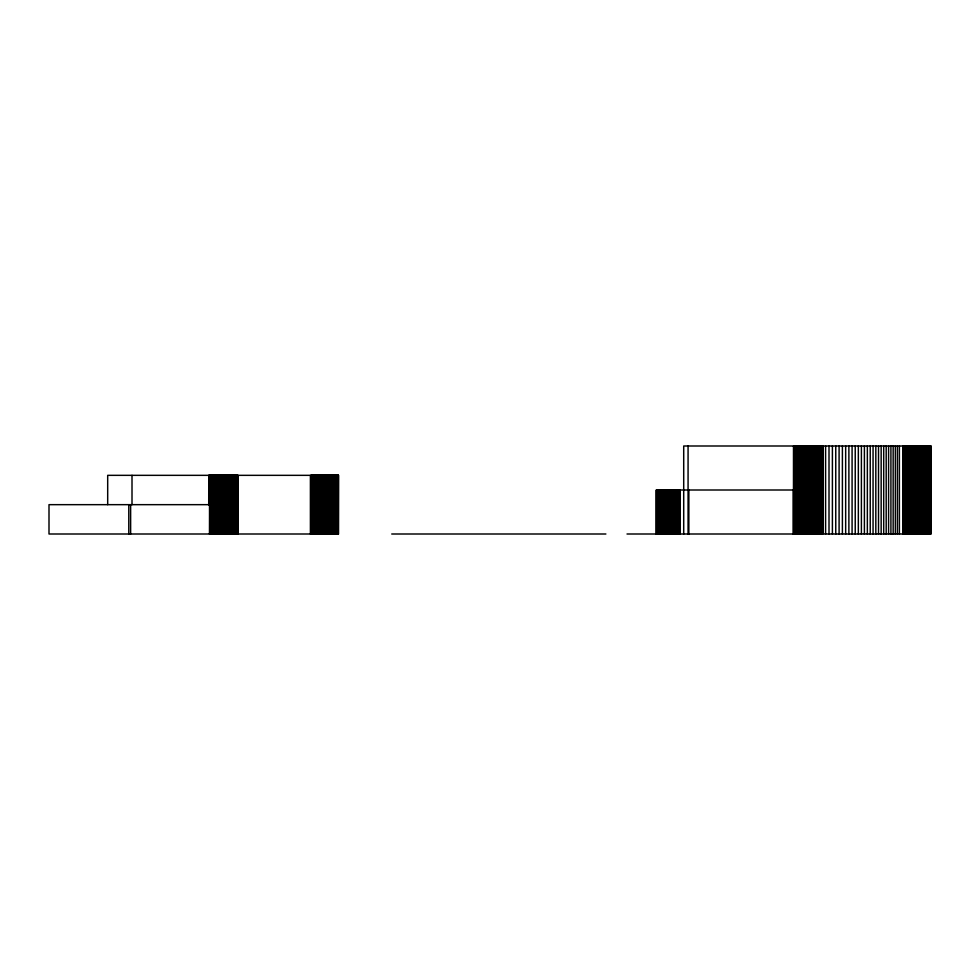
<?xml version="1.0" encoding="UTF-8"?>
<svg xmlns="http://www.w3.org/2000/svg" width="980" height="980" viewBox="0 0 980 980"><rect width="100%" height="100%" fill="white"/><g stroke="black" fill="none" stroke-linecap="round" stroke-linejoin="round"><path stroke-width="1.47" d="M793.8 490L656.294 490L656.294 534.002M209.573 504.663L49 504.663L49 534.002L338.529 534.002L338.541 475.337L107.69 475.337L107.69 504.663M391.731 534.002L605.885 534.002M627.016 534.002L930.976 534.002L930.988 445.998L683.709 445.998L683.709 534.002M930.755 445.998L930.731 534.002L930.559 445.998M930.4 445.998L930.4 534.002M930.253 445.998L930.253 534.002M930.106 445.998L929.947 534.002M929.763 445.998L929.763 534.002M929.567 445.998L929.567 534.002M929.371 445.998L929.371 534.002M929.15 445.998L929.15 534.002M928.918 445.998L928.918 534.002M928.673 445.998L928.673 534.002M928.415 445.998L928.415 534.002M928.158 445.998L928.158 534.002M927.876 445.998L927.876 534.002M927.582 445.998L927.582 534.002M927.288 445.998L927.288 534.002M926.97 445.998L926.97 534.002M926.651 445.998L926.651 534.002M926.321 445.998L926.321 534.002M925.978 445.998L925.978 534.002M925.622 445.998L925.622 534.002M925.267 445.998L925.267 534.002M924.887 445.998L924.887 534.002M924.508 445.998L924.508 534.002M924.128 445.998L924.128 534.002M923.736 445.998L923.736 534.002M923.332 445.998L923.332 534.002M922.927 445.998L922.927 534.002M922.511 445.998L922.511 534.002M922.082 445.998L922.082 534.002M921.666 445.998L921.666 534.002M921.225 445.998L921.225 534.002M920.796 445.998L920.796 534.002M920.355 445.998L920.355 534.002M919.902 445.998L919.902 534.002M919.461 445.998L919.461 534.002M919.007 445.998L919.007 534.002M918.554 445.998L918.554 534.002M918.089 445.998L918.089 534.002M917.635 445.998L917.635 534.002M917.182 445.998L917.182 534.002M916.717 445.998L916.717 534.002M916.251 445.998L916.251 534.002M915.798 445.998L915.798 534.002M915.332 445.998L915.332 534.002M914.879 445.998L914.879 534.002M914.414 445.998L914.414 534.002M913.96 445.998L913.96 534.002M913.507 445.998L913.507 534.002M913.054 445.998L913.054 534.002M912.613 445.998L912.613 534.002M912.16 445.998L912.16 534.002M911.731 445.998L911.731 534.002M911.29 445.998L911.29 534.002M910.861 445.998L910.861 534.002M910.432 445.998L910.432 534.002M910.016 445.998L910.016 534.002M909.599 445.998L909.599 534.002M909.195 445.998L909.195 534.002M908.803 445.998L908.803 534.002M908.411 445.998L908.411 534.002M908.019 445.998L908.019 534.002M907.652 445.998L907.652 534.002M907.284 445.998L907.284 534.002M906.917 445.998L906.917 534.002M906.573 445.998L906.573 534.002M906.231 445.998L906.231 534.002M905.9 445.998L905.9 534.002M905.581 445.998L905.581 534.002M905.275 445.998L905.275 534.002M904.981 445.998L904.981 534.002M904.699 445.998L904.699 534.002M904.418 445.998L904.418 534.002M904.16 445.998L904.16 534.002M903.903 445.998L903.903 534.002M903.67 445.998L903.67 534.002M903.438 445.998L903.438 534.002M903.229 445.998L903.229 534.002M903.095 445.998L903.095 534.002M899.383 445.998L899.383 534.002M897.398 445.998L897.398 534.002M895.328 445.998L895.328 534.002M893.16 445.998L893.16 534.002M890.918 445.998L890.918 534.002M888.591 445.998L888.591 534.002M886.19 445.998L886.19 534.002M883.703 445.998L883.703 534.002M881.155 445.998L881.155 534.002M878.521 445.998L878.521 534.002M875.826 445.998L875.826 534.002M873.058 445.998L873.058 534.002M870.228 445.998L870.228 534.002M867.349 445.998L867.349 534.002M864.397 445.998L864.397 534.002M861.395 445.998L861.395 534.002M858.345 445.998L858.345 534.002M855.234 445.998L855.234 534.002M852.086 445.998L852.086 534.002M848.888 445.998L848.888 534.002M845.667 445.998L845.667 534.002M842.396 445.998L842.396 534.002M839.088 445.998L839.088 534.002M835.756 445.998L835.756 534.002M832.4 445.998L832.4 534.002M829.007 445.998L829.007 534.002M825.601 445.998L825.601 534.002M822.833 445.998L822.747 534.002L822.612 445.998M822.428 445.998L822.318 534.002M822.183 445.998L822.183 534.002M822.048 445.998L822.048 534.002M821.718 445.998L821.889 534.002M821.534 445.998L821.534 534.002M821.338 445.998L821.338 534.002M821.13 445.998L821.13 534.002M820.909 445.998L820.909 534.002M820.677 445.998L820.677 534.002M820.419 445.998L820.419 534.002M820.162 445.998L820.162 534.002M819.893 445.998L819.893 534.002M819.611 445.998L819.611 534.002M819.317 445.998L819.317 534.002M819.011 445.998L819.011 534.002M818.704 445.998L818.704 534.002M818.374 445.998L818.374 534.002M818.043 445.998L818.043 534.002M817.688 445.998L817.688 534.002M817.332 445.998L817.332 534.002M816.977 445.998L816.977 534.002M816.597 445.998L816.597 534.002M816.217 445.998L816.217 534.002M815.826 445.998L815.826 534.002M815.433 445.998L815.433 534.002M815.029 445.998L815.029 534.002M814.613 445.998L814.613 534.002M814.196 445.998L814.196 534.002M813.78 445.998L813.78 534.002M813.351 445.998L813.351 534.002M812.922 445.998L812.922 534.002M812.481 445.998L812.481 534.002M812.04 445.998L812.04 534.002M811.587 445.998L811.587 534.002M811.134 445.998L811.134 534.002M810.693 445.998L810.693 534.002M810.227 445.998L810.227 534.002M809.774 445.998L809.774 534.002M809.321 445.998L809.321 534.002M808.855 445.998L808.855 534.002M808.39 445.998L808.39 534.002M807.937 445.998L807.937 534.002M807.471 445.998L807.471 534.002M807.018 445.998L807.018 534.002M806.552 445.998L806.552 534.002M806.099 445.998L806.099 534.002M805.646 445.998L805.646 534.002M805.192 445.998L805.192 534.002M804.739 445.998L804.739 534.002M804.298 445.998L804.298 534.002M803.857 445.998L803.857 534.002M803.416 445.998L803.416 534.002M802.975 445.998L802.975 534.002M802.547 445.998L802.547 534.002M802.13 445.998L802.13 534.002M801.714 445.998L801.714 534.002M801.297 445.998L801.297 534.002M800.893 445.998L800.893 534.002M800.501 445.998L800.501 534.002M800.109 445.998L800.109 534.002M799.729 445.998L799.729 534.002M799.361 445.998L799.361 534.002M798.994 445.998L798.994 534.002M798.639 445.998L798.639 534.002M798.296 445.998L798.296 534.002M797.953 445.998L797.953 534.002M797.634 445.998L797.634 534.002M797.316 445.998L797.316 534.002M797.01 445.998L797.01 534.002M796.716 445.998L796.716 534.002M796.434 445.998L796.434 534.002M796.164 445.998L796.164 534.002M795.907 445.998L795.907 534.002M795.662 445.998L795.662 534.002M795.429 445.998L795.429 534.002M795.197 445.998L795.197 534.002M794.988 445.998L794.988 534.002M794.792 445.998L794.792 534.002M794.609 445.998L794.609 534.002M794.437 445.998L794.437 534.002M794.143 445.998L794.29 534.002M794.02 534.002L794.02 445.998L793.8 534.002M793.714 445.998L793.714 534.002M793.518 445.998L793.494 490M793.102 490L793.102 534.002M688.842 490L688.842 534.002M688.07 445.998L688.07 534.002M679.814 490L679.814 534.002M679.74 490L679.704 534.002M679.569 490L679.495 534.002M679.299 490L679.299 534.002M679.189 490L679.054 534.002M678.92 490L678.92 534.002M678.626 490L678.773 534.002M678.454 490L678.454 534.002M678.27 490L678.27 534.002M678.087 490L678.087 534.002M677.891 490L677.891 534.002M677.682 490L677.682 534.002M677.462 490L677.462 534.002M677.241 490L677.241 534.002M677.009 490L677.009 534.002M676.764 490L676.764 534.002M676.506 490L676.506 534.002M676.249 490L676.249 534.002M675.98 490L675.98 534.002M675.698 490L675.698 534.002M675.416 490L675.416 534.002M675.122 490L675.122 534.002M674.828 490L674.828 534.002M674.522 490L674.522 534.002M674.216 490L674.216 534.002M673.897 490L673.897 534.002M673.566 490L673.566 534.002M673.248 490L673.248 534.002M672.905 490L672.905 534.002M672.574 490L672.574 534.002M672.231 490L672.231 534.002M671.888 490L671.888 534.002M671.533 490L671.533 534.002M671.178 490L671.178 534.002M670.822 490L670.822 534.002M670.467 490L670.467 534.002M670.1 490L670.1 534.002M669.732 490L669.732 534.002M669.365 490L669.365 534.002M668.997 490L668.997 534.002M668.63 490L668.63 534.002M668.262 490L668.262 534.002M667.895 490L667.895 534.002M667.527 490L667.527 534.002M667.16 490L667.16 534.002M666.792 490L666.792 534.002M666.425 490L666.425 534.002M666.069 490L666.069 534.002M665.702 490L665.702 534.002M665.346 490L665.346 534.002M664.979 490L664.979 534.002M664.636 490L664.636 534.002M664.281 490L664.281 534.002M663.938 490L663.938 534.002M663.595 490L663.595 534.002M663.252 490L663.252 534.002M662.921 490L662.921 534.002M662.59 490L662.59 534.002M662.272 490L662.272 534.002M661.953 490L661.953 534.002M661.635 490L661.635 534.002M661.329 490L661.329 534.002M661.035 490L661.035 534.002M660.74 490L660.74 534.002M660.459 490L660.459 534.002M660.189 490L660.189 534.002M659.92 490L659.92 534.002M659.65 490L659.65 534.002M659.405 490L659.405 534.002M659.16 490L659.16 534.002M658.928 490L658.928 534.002M658.695 490L658.695 534.002M658.474 490L658.474 534.002M658.278 490L658.278 534.002M658.07 490L658.07 534.002M657.886 490L657.886 534.002M657.715 490L657.715 534.002M657.543 490L657.384 534.002M657.237 490L657.237 534.002M657.017 490L657.102 534.002M656.759 490L656.87 534.002M656.588 490L656.637 534.002M656.465 490L656.416 534.002M338.382 475.337L338.272 534.002M338.112 475.337L338.063 534.002M337.941 475.337L337.99 534.002M337.806 475.337L337.708 534.002M337.488 475.337L337.488 534.002M337.316 475.337L337.316 534.002M337.12 475.337L337.12 534.002M336.912 475.337L336.912 534.002M336.691 475.337L336.691 534.002M336.471 475.337L336.471 534.002M336.226 475.337L336.226 534.002M335.969 475.337L335.969 534.002M335.699 475.337L335.699 534.002M335.417 475.337L335.417 534.002M335.135 475.337L335.135 534.002M334.829 475.337L334.829 534.002M334.523 475.337L334.523 534.002M334.192 475.337L334.192 534.002M333.862 475.337L333.862 534.002M333.519 475.337L333.519 534.002M333.176 475.337L333.176 534.002M332.808 475.337L332.808 534.002M332.441 475.337L332.441 534.002M332.061 475.337L332.061 534.002M331.669 475.337L331.669 534.002M331.277 475.337L331.277 534.002M330.885 475.337L330.885 534.002M330.468 475.337L330.468 534.002M330.052 475.337L330.052 534.002M329.635 475.337L329.635 534.002M329.207 475.337L329.207 534.002M328.778 475.337L328.778 534.002M328.337 475.337L328.337 534.002M327.896 475.337L327.896 534.002M327.455 475.337L327.455 534.002M327.002 475.337L327.002 534.002M326.548 475.337L326.548 534.002M326.095 475.337L326.095 534.002M325.642 475.337L325.642 534.002M325.188 475.337L325.188 534.002M324.723 475.337L324.723 534.002M324.27 475.337L324.27 534.002M323.804 475.337L323.804 534.002M323.339 475.337L323.339 534.002M322.885 475.337L322.885 534.002M322.42 475.337L322.42 534.002M321.967 475.337L321.967 534.002M321.514 475.337L321.514 534.002M321.06 475.337L321.06 534.002M320.607 475.337L320.607 534.002M320.154 475.337L320.154 534.002M319.713 475.337L319.713 534.002M319.272 475.337L319.272 534.002M318.843 475.337L318.843 534.002M318.414 475.337L318.414 534.002M317.986 475.337L317.986 534.002M317.569 475.337L317.569 534.002M317.152 475.337L317.152 534.002M316.748 475.337L316.748 534.002M316.344 475.337L316.344 534.002M315.952 475.337L315.952 534.002M315.572 475.337L315.572 534.002M315.193 475.337L315.193 534.002M314.825 475.337L314.825 534.002M314.47 475.337L314.47 534.002M314.127 475.337L314.127 534.002M313.784 475.337L313.784 534.002M313.453 475.337L313.453 534.002M313.135 475.337L313.135 534.002M312.828 475.337L312.828 534.002M312.534 475.337L312.534 534.002M312.24 475.337L312.24 534.002M311.971 475.337L311.971 534.002M311.701 475.337L311.701 534.002M311.456 475.337L311.456 534.002M311.211 475.337L311.211 534.002M310.391 475.337L310.391 534.002M237.711 475.337L237.613 534.002M237.491 475.337L237.491 534.002M237.368 475.337L237.221 534.002M237.074 475.337L237.074 534.002M236.903 475.337L236.903 534.002M236.719 475.337L236.719 534.002M236.523 475.337L236.523 534.002M236.315 475.337L236.315 534.002M236.094 475.337L236.094 534.002M235.849 475.337L235.849 534.002M235.604 475.337L235.604 534.002M235.347 475.337L235.347 534.002M235.078 475.337L235.078 534.002M234.796 475.337L234.796 534.002M234.502 475.337L234.502 534.002M234.196 475.337L234.196 534.002M233.877 475.337L233.877 534.002M233.559 475.337L233.559 534.002M233.216 475.337L233.216 534.002M232.873 475.337L232.873 534.002M232.517 475.337L232.517 534.002M232.15 475.337L232.15 534.002M231.782 475.337L231.782 534.002M231.403 475.337L231.403 534.002M231.011 475.337L231.011 534.002M230.619 475.337L230.619 534.002M230.214 475.337L230.214 534.002M229.798 475.337L229.798 534.002M229.381 475.337L229.381 534.002M228.965 475.337L228.965 534.002M228.536 475.337L228.536 534.002M228.095 475.337L228.095 534.002M227.654 475.337L227.654 534.002M227.213 475.337L227.213 534.002M226.772 475.337L226.772 534.002M226.319 475.337L226.319 534.002M225.865 475.337L225.865 534.002M225.412 475.337L225.412 534.002M224.959 475.337L224.959 534.002M224.494 475.337L224.494 534.002M224.04 475.337L224.04 534.002M223.575 475.337L223.575 534.002M223.121 475.337L223.121 534.002M222.656 475.337L222.656 534.002M222.191 475.337L222.191 534.002M221.737 475.337L221.737 534.002M221.284 475.337L221.284 534.002M220.831 475.337L220.831 534.002M220.378 475.337L220.378 534.002M219.924 475.337L219.924 534.002M219.471 475.337L219.471 534.002M219.03 475.337L219.03 534.002M218.601 475.337L218.601 534.002M218.16 475.337L218.16 534.002M217.732 475.337L217.732 534.002M217.315 475.337L217.315 534.002M216.899 475.337L216.899 534.002M216.482 475.337L216.482 534.002M216.078 475.337L216.078 534.002M215.686 475.337L215.686 534.002M215.294 475.337L215.294 534.002M214.914 475.337L214.914 534.002M214.534 475.337L214.534 534.002M214.179 475.337L214.179 534.002M213.824 475.337L213.824 534.002M213.469 475.337L213.469 534.002M213.138 475.337L213.138 534.002M212.807 475.337L212.807 534.002M212.501 475.337L212.501 534.002M212.195 475.337L212.195 534.002M211.9 475.337L211.9 534.002M211.619 475.337L211.619 534.002M211.349 475.337L211.349 534.002M211.092 475.337L211.092 534.002M210.835 475.337L210.835 534.002M210.602 475.337L210.602 534.002M210.382 475.337L210.382 534.002M210.173 475.337L210.173 534.002M209.977 475.337L209.977 534.002M209.793 534.002L209.622 475.337L209.475 534.002M209.328 475.337L209.193 504.663M209.083 504.663L209.083 475.337L208.899 504.663M208.764 475.337L208.716 504.663M132.006 475.337L132.006 504.663M130.634 504.663L130.634 534.002M128.784 504.663L128.784 534.002M237.993 534.002L238.018 475.337L237.969 534.002"/></g></svg>
